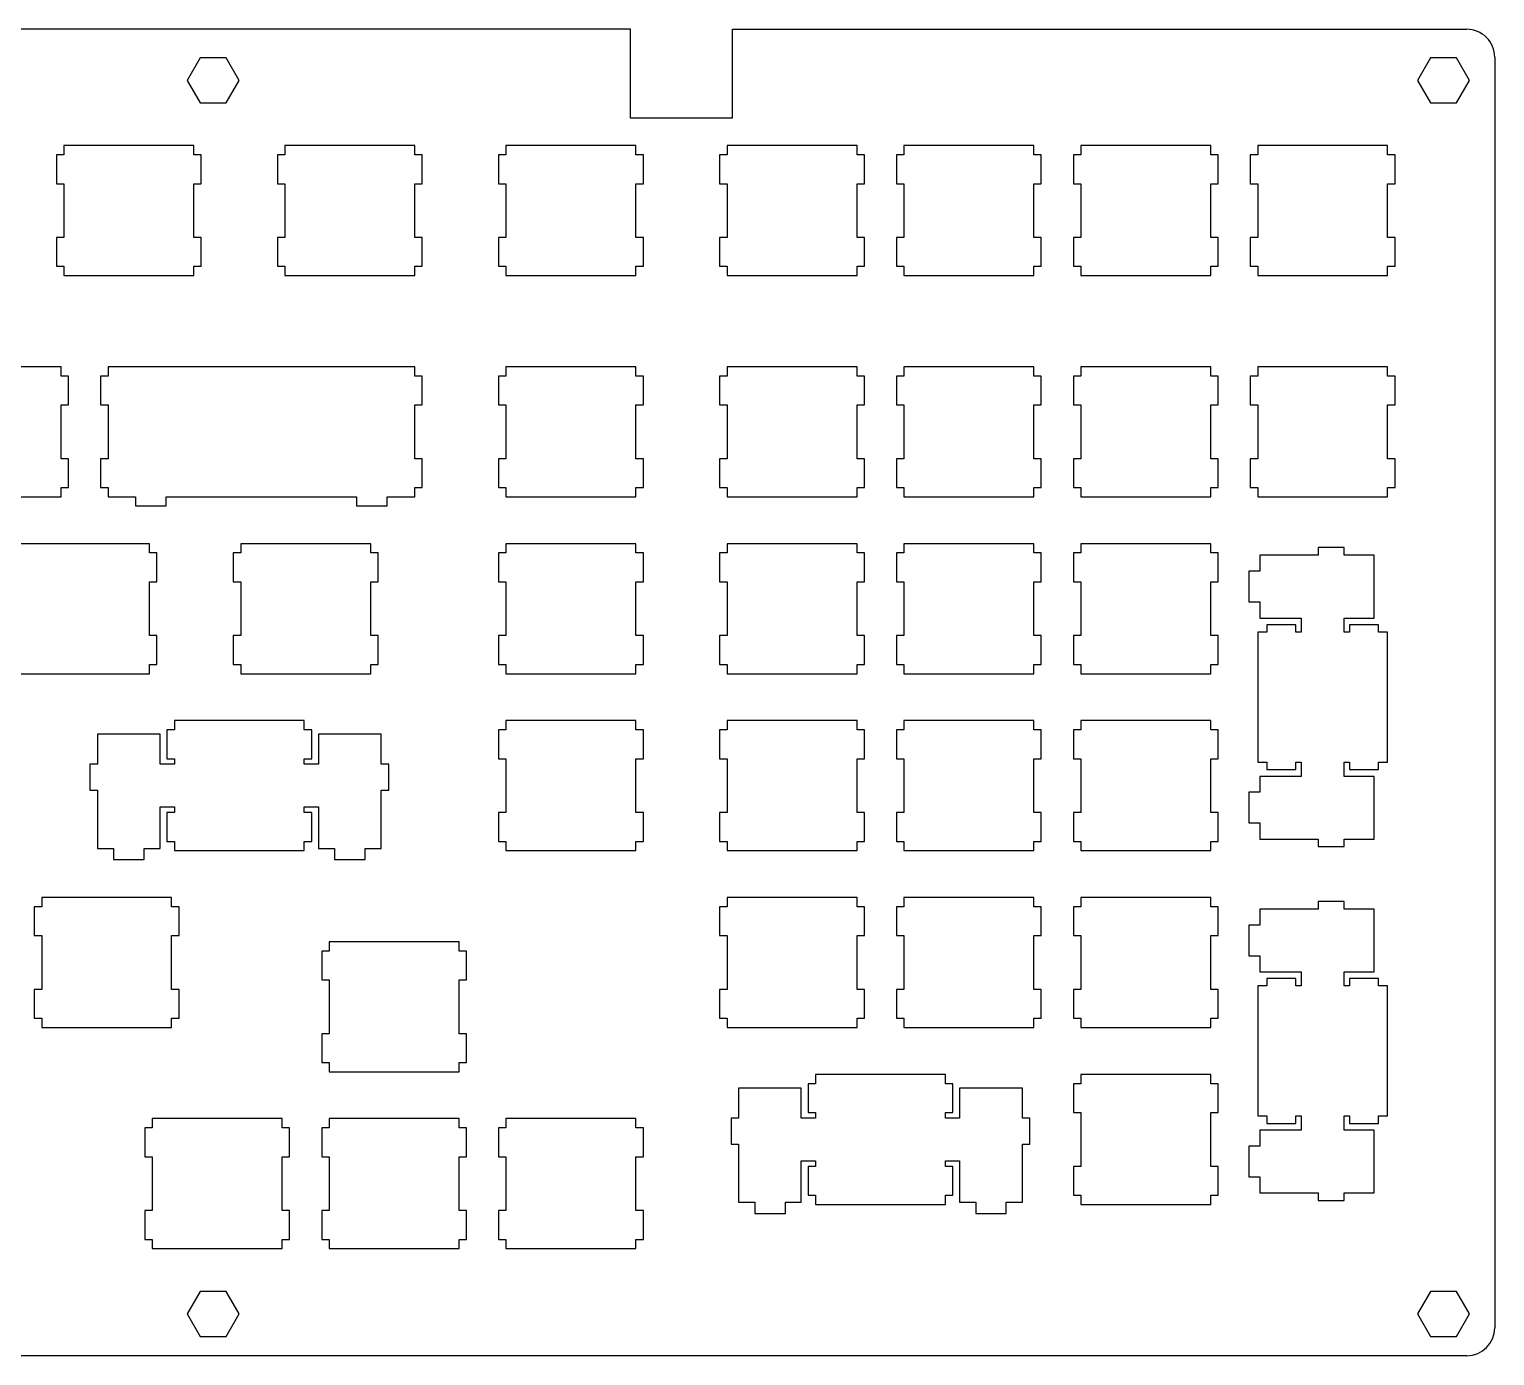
# Model space of a CAD drawing. Extents: x -73 to 335, y -42 to 100.
# Drawn here: x 177.2 to 335, y -42.4 to 100.5 of the extents above; entities that cross this region are included whole.
import ezdxf

# ---------------------------------------------------------------- set-up
doc = ezdxf.new("R2010")
doc.units = 0
doc.header["$MEASUREMENT"] = 0

msp = doc.modelspace()

# ---------------------------------------------------------------- linework, layer by layer
at = {"linetype": 'Continuous'}
for p, q in [((241.95, 100.45), (-70.5, 100.45)), ((241.95, 90.88), (241.95, 100.45)), ((252.95, 90.88), (252.95, 100.45)), ((252.95, 100.45), (332.03, 100.45)), ((252.95, 90.88), (241.95, 90.88))]:
    msp.add_line(p, q, dxfattribs=at)
at = {"color": 0}
for p, q in [((335.03, 97.45), (335.03, -39.38)), ((180.92, 86.93), (180.12, 86.93)), ((180.12, 86.93), (180.12, 83.83)), ((180.92, 87.93), (180.92, 86.93)), ((194.92, 87.93), (180.92, 87.93)), ((194.92, 86.93), (194.92, 87.93)), ((195.72, 86.93), (194.92, 86.93)), ((195.72, 83.83), (195.72, 86.93)), ((204.73, 86.93), (203.93, 86.93)), ((203.93, 86.93), (203.93, 83.83)), ((204.73, 87.93), (204.73, 86.93)), ((218.73, 87.93), (204.73, 87.93)), ((218.73, 86.93), (218.73, 87.93)), ((219.53, 86.93), (218.73, 86.93)), ((219.53, 83.83), (219.53, 86.93)), ((228.54, 86.93), (227.74, 86.93)), ((227.74, 86.93), (227.74, 83.83)), ((228.54, 87.93), (228.54, 86.93)), ((242.54, 87.93), (228.54, 87.93)), ((242.54, 86.93), (242.54, 87.93)), ((243.34, 86.93), (242.54, 86.93)), ((243.34, 83.83), (243.34, 86.93)), ((252.35, 86.93), (251.55, 86.93)), ((251.55, 86.93), (251.55, 83.83)), ((252.35, 87.93), (252.35, 86.93)), ((266.35, 87.93), (252.35, 87.93)), ((266.35, 86.93), (266.35, 87.93)), ((267.15, 86.93), (266.35, 86.93)), ((267.15, 83.83), (267.15, 86.93)), ((271.4, 86.93), (270.6, 86.93)), ((270.6, 86.93), (270.6, 83.83)), ((271.4, 87.93), (271.4, 86.93)), ((285.4, 87.93), (271.4, 87.93)), ((285.4, 86.93), (285.4, 87.93)), ((286.2, 86.93), (285.4, 86.93)), ((286.2, 83.83), (286.2, 86.93)), ((290.46, 86.93), (289.65, 86.93)), ((289.65, 86.93), (289.65, 83.83)), ((290.46, 87.93), (290.46, 86.93)), ((304.45, 87.93), (290.46, 87.93)), ((304.45, 86.93), (304.45, 87.93)), ((305.25, 86.93), (304.45, 86.93)), ((305.25, 83.83), (305.25, 86.93)), ((309.51, 86.93), (308.7, 86.93)), ((308.7, 86.93), (308.7, 83.83)), ((309.51, 87.93), (309.51, 86.93)), ((323.5, 87.93), (309.51, 87.93)), ((323.5, 86.93), (323.5, 87.93)), ((324.3, 86.93), (323.5, 86.93)), ((324.3, 83.83), (324.3, 86.93)), ((180.12, 83.83), (180.92, 83.83)), ((180.92, 83.83), (180.92, 78.03)), ((194.92, 78.03), (194.92, 83.83)), ((194.92, 83.83), (195.72, 83.83)), ((203.93, 83.83), (204.73, 83.83)), ((204.73, 83.83), (204.73, 78.03)), ((218.73, 78.03), (218.73, 83.83)), ((218.73, 83.83), (219.53, 83.83)), ((227.74, 83.83), (228.54, 83.83)), ((228.54, 83.83), (228.54, 78.03)), ((242.54, 78.03), (242.54, 83.83)), ((242.54, 83.83), (243.34, 83.83)), ((251.55, 83.83), (252.35, 83.83)), ((252.35, 83.83), (252.35, 78.03)), ((266.35, 78.03), (266.35, 83.83)), ((266.35, 83.83), (267.15, 83.83)), ((270.6, 83.83), (271.4, 83.83)), ((271.4, 83.83), (271.4, 78.03)), ((285.4, 78.03), (285.4, 83.83)), ((285.4, 83.83), (286.2, 83.83)), ((289.65, 83.83), (290.46, 83.83)), ((290.46, 83.83), (290.46, 78.03)), ((304.45, 78.03), (304.45, 83.83)), ((304.45, 83.83), (305.25, 83.83)), ((308.7, 83.83), (309.51, 83.83)), ((309.51, 83.83), (309.51, 78.03)), ((323.5, 78.03), (323.5, 83.83)), ((323.5, 83.83), (324.3, 83.83)), ((180.92, 78.03), (180.12, 78.03)), ((180.12, 78.03), (180.12, 74.93)), ((195.72, 78.03), (194.92, 78.03)), ((195.72, 74.93), (195.72, 78.03)), ((204.73, 78.03), (203.93, 78.03)), ((203.93, 78.03), (203.93, 74.93)), ((219.53, 78.03), (218.73, 78.03)), ((219.53, 74.93), (219.53, 78.03)), ((228.54, 78.03), (227.74, 78.03)), ((227.74, 78.03), (227.74, 74.93)), ((243.34, 78.03), (242.54, 78.03)), ((243.34, 74.93), (243.34, 78.03)), ((252.35, 78.03), (251.55, 78.03)), ((251.55, 78.03), (251.55, 74.93)), ((267.15, 78.03), (266.35, 78.03)), ((267.15, 74.93), (267.15, 78.03)), ((271.4, 78.03), (270.6, 78.03)), ((270.6, 78.03), (270.6, 74.93)), ((286.2, 78.03), (285.4, 78.03)), ((286.2, 74.93), (286.2, 78.03)), ((290.46, 78.03), (289.65, 78.03)), ((289.65, 78.03), (289.65, 74.93)), ((305.25, 78.03), (304.45, 78.03)), ((305.25, 74.93), (305.25, 78.03)), ((309.51, 78.03), (308.7, 78.03)), ((308.7, 78.03), (308.7, 74.93)), ((324.3, 78.03), (323.5, 78.03)), ((324.3, 74.93), (324.3, 78.03)), ((180.12, 74.93), (180.92, 74.93)), ((180.92, 74.93), (180.92, 73.93)), ((194.92, 73.93), (194.92, 74.93)), ((194.92, 74.93), (195.72, 74.93)), ((203.93, 74.93), (204.73, 74.93)), ((204.73, 74.93), (204.73, 73.93)), ((218.73, 73.93), (218.73, 74.93)), ((218.73, 74.93), (219.53, 74.93)), ((227.74, 74.93), (228.54, 74.93)), ((228.54, 74.93), (228.54, 73.93)), ((242.54, 73.93), (242.54, 74.93)), ((242.54, 74.93), (243.34, 74.93)), ((251.55, 74.93), (252.35, 74.93)), ((252.35, 74.93), (252.35, 73.93)), ((266.35, 73.93), (266.35, 74.93)), ((266.35, 74.93), (267.15, 74.93)), ((270.6, 74.93), (271.4, 74.93)), ((271.4, 74.93), (271.4, 73.93)), ((285.4, 73.93), (285.4, 74.93)), ((285.4, 74.93), (286.2, 74.93)), ((289.65, 74.93), (290.46, 74.93)), ((290.46, 74.93), (290.46, 73.93)), ((304.45, 73.93), (304.45, 74.93)), ((304.45, 74.93), (305.25, 74.93)), ((308.7, 74.93), (309.51, 74.93)), ((309.51, 74.93), (309.51, 73.93)), ((323.5, 73.93), (323.5, 74.93)), ((323.5, 74.93), (324.3, 74.93)), ((180.92, 73.93), (194.92, 73.93)), ((204.73, 73.93), (218.73, 73.93)), ((228.54, 73.93), (242.54, 73.93)), ((252.35, 73.93), (266.35, 73.93)), ((271.4, 73.93), (285.4, 73.93)), ((290.46, 73.93), (304.45, 73.93)), ((309.51, 73.93), (323.5, 73.93)), ((180.63, 64.11), (166.63, 64.11)), ((180.63, 63.11), (180.63, 64.11)), ((185.68, 64.11), (185.68, 63.11)), ((218.73, 64.11), (185.68, 64.11)), ((218.73, 63.11), (218.73, 64.11)), ((228.54, 64.11), (228.54, 63.11)), ((242.54, 64.11), (228.54, 64.11)), ((242.54, 63.11), (242.54, 64.11)), ((252.35, 64.11), (252.35, 63.11)), ((266.35, 64.11), (252.35, 64.11)), ((266.35, 63.11), (266.35, 64.11)), ((271.4, 64.11), (271.4, 63.11)), ((285.4, 64.11), (271.4, 64.11)), ((285.4, 63.11), (285.4, 64.11)), ((290.46, 64.11), (290.46, 63.11)), ((304.45, 64.11), (290.46, 64.11)), ((304.45, 63.11), (304.45, 64.11)), ((309.51, 64.11), (309.51, 63.11)), ((323.5, 64.11), (309.51, 64.11)), ((323.5, 63.11), (323.5, 64.11)), ((181.43, 63.11), (180.63, 63.11)), ((181.43, 60.01), (181.43, 63.11)), ((185.68, 63.11), (184.88, 63.11)), ((184.88, 63.11), (184.88, 60.01)), ((219.53, 63.11), (218.73, 63.11)), ((219.53, 60.01), (219.53, 63.11)), ((228.54, 63.11), (227.74, 63.11)), ((227.74, 63.11), (227.74, 60.01)), ((243.34, 63.11), (242.54, 63.11)), ((243.34, 60.01), (243.34, 63.11)), ((252.35, 63.11), (251.55, 63.11)), ((251.55, 63.11), (251.55, 60.01)), ((267.15, 63.11), (266.35, 63.11)), ((267.15, 60.01), (267.15, 63.11)), ((271.4, 63.11), (270.6, 63.11)), ((270.6, 63.11), (270.6, 60.01)), ((286.2, 63.11), (285.4, 63.11)), ((286.2, 60.01), (286.2, 63.11)), ((290.46, 63.11), (289.65, 63.11)), ((289.65, 63.11), (289.65, 60.01)), ((305.25, 63.11), (304.45, 63.11)), ((305.25, 60.01), (305.25, 63.11)), ((309.51, 63.11), (308.7, 63.11)), ((308.7, 63.11), (308.7, 60.01)), ((324.3, 63.11), (323.5, 63.11)), ((324.3, 60.01), (324.3, 63.11)), ((180.63, 54.21), (180.63, 60.01)), ((180.63, 60.01), (181.43, 60.01)), ((184.88, 60.01), (185.68, 60.01)), ((185.68, 60.01), (185.68, 54.21)), ((218.73, 54.21), (218.73, 60.01)), ((218.73, 60.01), (219.53, 60.01)), ((227.74, 60.01), (228.54, 60.01)), ((228.54, 60.01), (228.54, 54.21)), ((242.54, 54.21), (242.54, 60.01)), ((242.54, 60.01), (243.34, 60.01)), ((251.55, 60.01), (252.35, 60.01)), ((252.35, 60.01), (252.35, 54.21)), ((266.35, 54.21), (266.35, 60.01)), ((266.35, 60.01), (267.15, 60.01)), ((270.6, 60.01), (271.4, 60.01)), ((271.4, 60.01), (271.4, 54.21)), ((285.4, 54.21), (285.4, 60.01)), ((285.4, 60.01), (286.2, 60.01)), ((289.65, 60.01), (290.46, 60.01)), ((290.46, 60.01), (290.46, 54.21)), ((304.45, 54.21), (304.45, 60.01)), ((304.45, 60.01), (305.25, 60.01)), ((308.7, 60.01), (309.51, 60.01)), ((309.51, 60.01), (309.51, 54.21)), ((323.5, 54.21), (323.5, 60.01)), ((323.5, 60.01), (324.3, 60.01)), ((181.43, 54.21), (180.63, 54.21)), ((181.43, 51.11), (181.43, 54.21)), ((185.68, 54.21), (184.88, 54.21)), ((184.88, 54.21), (184.88, 51.11)), ((219.53, 54.21), (218.73, 54.21)), ((219.53, 51.11), (219.53, 54.21)), ((228.54, 54.21), (227.74, 54.21)), ((227.74, 54.21), (227.74, 51.11)), ((243.34, 54.21), (242.54, 54.21)), ((243.34, 51.11), (243.34, 54.21)), ((252.35, 54.21), (251.55, 54.21)), ((251.55, 54.21), (251.55, 51.11)), ((267.15, 54.21), (266.35, 54.21)), ((267.15, 51.11), (267.15, 54.21)), ((271.4, 54.21), (270.6, 54.21)), ((270.6, 54.21), (270.6, 51.11)), ((286.2, 54.21), (285.4, 54.21)), ((286.2, 51.11), (286.2, 54.21)), ((290.46, 54.21), (289.65, 54.21)), ((289.65, 54.21), (289.65, 51.11)), ((305.25, 54.21), (304.45, 54.21)), ((305.25, 51.11), (305.25, 54.21)), ((309.51, 54.21), (308.7, 54.21)), ((308.7, 54.21), (308.7, 51.11)), ((324.3, 54.21), (323.5, 54.21)), ((324.3, 51.11), (324.3, 54.21)), ((180.63, 50.11), (180.63, 51.11)), ((180.63, 51.11), (181.43, 51.11)), ((184.88, 51.11), (185.68, 51.11)), ((185.68, 51.11), (185.68, 50.11)), ((218.73, 50.11), (218.73, 51.11)), ((218.73, 51.11), (219.53, 51.11)), ((227.74, 51.11), (228.54, 51.11)), ((228.54, 51.11), (228.54, 50.11)), ((242.54, 50.11), (242.54, 51.11)), ((242.54, 51.11), (243.34, 51.11)), ((251.55, 51.11), (252.35, 51.11)), ((252.35, 51.11), (252.35, 50.11)), ((266.35, 50.11), (266.35, 51.11)), ((266.35, 51.11), (267.15, 51.11)), ((270.6, 51.11), (271.4, 51.11)), ((271.4, 51.11), (271.4, 50.11)), ((285.4, 50.11), (285.4, 51.11)), ((285.4, 51.11), (286.2, 51.11)), ((289.65, 51.11), (290.46, 51.11)), ((290.46, 51.11), (290.46, 50.11)), ((304.45, 50.11), (304.45, 51.11)), ((304.45, 51.11), (305.25, 51.11)), ((308.7, 51.11), (309.51, 51.11)), ((309.51, 51.11), (309.51, 50.11)), ((323.5, 50.11), (323.5, 51.11)), ((323.5, 51.11), (324.3, 51.11)), ((166.63, 50.11), (180.63, 50.11)), ((185.68, 50.11), (188.65, 50.11)), ((188.65, 50.11), (188.65, 49.14)), ((188.65, 49.14), (191.95, 49.14)), ((191.95, 49.14), (191.95, 50.11)), ((191.95, 50.11), (212.45, 50.11)), ((212.45, 50.11), (212.45, 49.14)), ((212.45, 49.14), (215.75, 49.14)), ((215.75, 49.14), (215.75, 50.11)), ((215.75, 50.11), (218.73, 50.11)), ((228.54, 50.11), (242.54, 50.11)), ((252.35, 50.11), (266.35, 50.11)), ((271.4, 50.11), (285.4, 50.11)), ((290.46, 50.11), (304.45, 50.11)), ((309.51, 50.11), (323.5, 50.11)), ((190.15, 45.06), (176.15, 45.06)), ((190.15, 44.06), (190.15, 45.06)), ((199.97, 45.06), (199.97, 44.06)), ((213.97, 45.06), (199.97, 45.06)), ((213.97, 44.06), (213.97, 45.06)), ((228.54, 45.06), (228.54, 44.06)), ((242.54, 45.06), (228.54, 45.06)), ((242.54, 44.06), (242.54, 45.06)), ((252.35, 45.06), (252.35, 44.06)), ((266.35, 45.06), (252.35, 45.06)), ((266.35, 44.06), (266.35, 45.06)), ((271.4, 45.06), (271.4, 44.06)), ((285.4, 45.06), (271.4, 45.06)), ((285.4, 44.06), (285.4, 45.06)), ((290.46, 45.06), (290.46, 44.06)), ((304.45, 45.06), (290.46, 45.06)), ((304.45, 44.06), (304.45, 45.06)), ((316, 44.64), (316, 43.81)), ((318.8, 44.64), (316, 44.64)), ((318.8, 43.81), (318.8, 44.64)), ((190.95, 44.06), (190.15, 44.06)), ((190.95, 40.96), (190.95, 44.06)), ((199.97, 44.06), (199.17, 44.06)), ((199.17, 44.06), (199.17, 40.96)), ((214.77, 44.06), (213.97, 44.06)), ((214.77, 40.96), (214.77, 44.06)), ((228.54, 44.06), (227.74, 44.06)), ((227.74, 44.06), (227.74, 40.96)), ((243.34, 44.06), (242.54, 44.06)), ((243.34, 40.96), (243.34, 44.06)), ((252.35, 44.06), (251.55, 44.06)), ((251.55, 44.06), (251.55, 40.96)), ((267.15, 44.06), (266.35, 44.06)), ((267.15, 40.96), (267.15, 44.06)), ((271.4, 44.06), (270.6, 44.06)), ((270.6, 44.06), (270.6, 40.96)), ((286.2, 44.06), (285.4, 44.06)), ((286.2, 40.96), (286.2, 44.06)), ((290.46, 44.06), (289.65, 44.06)), ((289.65, 44.06), (289.65, 40.96)), ((305.25, 44.06), (304.45, 44.06)), ((305.25, 40.96), (305.25, 44.06)), ((316, 43.81), (309.73, 43.81)), ((309.73, 43.81), (309.73, 42.09)), ((322.04, 43.81), (318.8, 43.81)), ((322.04, 37.06), (322.04, 43.81)), ((309.73, 42.09), (308.54, 42.09)), ((308.54, 42.09), (308.54, 38.79)), ((190.15, 35.16), (190.15, 40.96)), ((190.15, 40.96), (190.95, 40.96)), ((199.17, 40.96), (199.97, 40.96)), ((199.97, 40.96), (199.97, 35.16)), ((213.97, 35.16), (213.97, 40.96)), ((213.97, 40.96), (214.77, 40.96)), ((227.74, 40.96), (228.54, 40.96)), ((228.54, 40.96), (228.54, 35.16)), ((242.54, 35.16), (242.54, 40.96)), ((242.54, 40.96), (243.34, 40.96)), ((251.55, 40.96), (252.35, 40.96)), ((252.35, 40.96), (252.35, 35.16)), ((266.35, 35.16), (266.35, 40.96)), ((266.35, 40.96), (267.15, 40.96)), ((270.6, 40.96), (271.4, 40.96)), ((271.4, 40.96), (271.4, 35.16)), ((285.4, 35.16), (285.4, 40.96)), ((285.4, 40.96), (286.2, 40.96)), ((289.65, 40.96), (290.46, 40.96)), ((290.46, 40.96), (290.46, 35.16)), ((304.45, 35.16), (304.45, 40.96)), ((304.45, 40.96), (305.25, 40.96)), ((308.54, 38.79), (309.73, 38.79)), ((309.73, 38.79), (309.73, 37.06)), ((309.73, 37.06), (314.2, 37.06)), ((313.6, 36.34), (310.5, 36.34)), ((310.5, 36.34), (310.5, 35.54)), ((313.6, 35.54), (313.6, 36.34)), ((314.2, 37.06), (314.2, 35.54)), ((318.8, 35.54), (318.8, 37.06)), ((318.8, 37.06), (322.04, 37.06)), ((322.51, 36.34), (319.4, 36.34)), ((319.4, 36.34), (319.4, 35.54)), ((322.51, 35.54), (322.51, 36.34)), ((190.95, 35.16), (190.15, 35.16)), ((190.95, 32.06), (190.95, 35.16)), ((199.97, 35.16), (199.17, 35.16)), ((199.17, 35.16), (199.17, 32.06)), ((214.77, 35.16), (213.97, 35.16)), ((214.77, 32.06), (214.77, 35.16)), ((228.54, 35.16), (227.74, 35.16)), ((227.74, 35.16), (227.74, 32.06)), ((243.34, 35.16), (242.54, 35.16)), ((243.34, 32.06), (243.34, 35.16)), ((252.35, 35.16), (251.55, 35.16)), ((251.55, 35.16), (251.55, 32.06)), ((267.15, 35.16), (266.35, 35.16)), ((267.15, 32.06), (267.15, 35.16)), ((271.4, 35.16), (270.6, 35.16)), ((270.6, 35.16), (270.6, 32.06)), ((286.2, 35.16), (285.4, 35.16)), ((286.2, 32.06), (286.2, 35.16)), ((290.46, 35.16), (289.65, 35.16)), ((289.65, 35.16), (289.65, 32.06)), ((305.25, 35.16), (304.45, 35.16)), ((305.25, 32.06), (305.25, 35.16)), ((310.5, 35.54), (309.51, 35.54)), ((309.51, 35.54), (309.51, 21.54)), ((314.2, 35.54), (313.6, 35.54)), ((319.4, 35.54), (318.8, 35.54)), ((323.5, 35.54), (322.51, 35.54)), ((323.5, 21.54), (323.5, 35.54)), ((190.15, 31.06), (190.15, 32.06)), ((190.15, 32.06), (190.95, 32.06)), ((199.17, 32.06), (199.97, 32.06)), ((199.97, 32.06), (199.97, 31.06)), ((213.97, 31.06), (213.97, 32.06)), ((213.97, 32.06), (214.77, 32.06)), ((227.74, 32.06), (228.54, 32.06)), ((228.54, 32.06), (228.54, 31.06)), ((242.54, 31.06), (242.54, 32.06)), ((242.54, 32.06), (243.34, 32.06)), ((251.55, 32.06), (252.35, 32.06)), ((252.35, 32.06), (252.35, 31.06)), ((266.35, 31.06), (266.35, 32.06)), ((266.35, 32.06), (267.15, 32.06)), ((270.6, 32.06), (271.4, 32.06)), ((271.4, 32.06), (271.4, 31.06)), ((285.4, 31.06), (285.4, 32.06)), ((285.4, 32.06), (286.2, 32.06)), ((289.65, 32.06), (290.46, 32.06)), ((290.46, 32.06), (290.46, 31.06)), ((304.45, 31.06), (304.45, 32.06)), ((304.45, 32.06), (305.25, 32.06)), ((176.15, 31.06), (190.15, 31.06)), ((199.97, 31.06), (213.97, 31.06)), ((228.54, 31.06), (242.54, 31.06)), ((252.35, 31.06), (266.35, 31.06)), ((271.4, 31.06), (285.4, 31.06)), ((290.46, 31.06), (304.45, 31.06)), ((192.82, 26.01), (192.82, 25.01)), ((206.82, 26.01), (192.82, 26.01)), ((206.82, 25.01), (206.82, 26.01)), ((228.54, 26.01), (228.54, 25.01)), ((242.54, 26.01), (228.54, 26.01)), ((242.54, 25.01), (242.54, 26.01)), ((252.35, 26.01), (252.35, 25.01)), ((266.35, 26.01), (252.35, 26.01)), ((266.35, 25.01), (266.35, 26.01)), ((271.4, 26.01), (271.4, 25.01)), ((285.4, 26.01), (271.4, 26.01)), ((285.4, 25.01), (285.4, 26.01)), ((290.46, 26.01), (290.46, 25.01)), ((304.45, 26.01), (290.46, 26.01)), ((304.45, 25.01), (304.45, 26.01)), ((191.3, 24.54), (184.55, 24.54)), ((184.55, 24.54), (184.55, 21.31)), ((191.3, 21.31), (191.3, 24.54)), ((192.82, 25.01), (192.02, 25.01)), ((192.02, 25.01), (192.02, 21.91)), ((207.62, 25.01), (206.82, 25.01)), ((207.62, 21.91), (207.62, 25.01)), ((215.1, 24.54), (208.35, 24.54)), ((208.35, 24.54), (208.35, 21.31)), ((215.1, 21.31), (215.1, 24.54)), ((228.54, 25.01), (227.74, 25.01)), ((227.74, 25.01), (227.74, 21.91)), ((243.34, 25.01), (242.54, 25.01)), ((243.34, 21.91), (243.34, 25.01)), ((252.35, 25.01), (251.55, 25.01)), ((251.55, 25.01), (251.55, 21.91)), ((267.15, 25.01), (266.35, 25.01)), ((267.15, 21.91), (267.15, 25.01)), ((271.4, 25.01), (270.6, 25.01)), ((270.6, 25.01), (270.6, 21.91)), ((286.2, 25.01), (285.4, 25.01)), ((286.2, 21.91), (286.2, 25.01)), ((290.46, 25.01), (289.65, 25.01)), ((289.65, 25.01), (289.65, 21.91)), ((305.25, 25.01), (304.45, 25.01)), ((305.25, 21.91), (305.25, 25.01)), ((184.55, 21.31), (183.72, 21.31)), ((183.72, 21.31), (183.72, 18.51)), ((192.82, 21.31), (191.3, 21.31)), ((192.02, 21.91), (192.82, 21.91)), ((192.82, 21.91), (192.82, 21.31)), ((206.82, 21.31), (206.82, 21.91)), ((206.82, 21.91), (207.62, 21.91)), ((208.35, 21.31), (206.82, 21.31)), ((215.92, 21.31), (215.1, 21.31)), ((215.92, 18.51), (215.92, 21.31)), ((227.74, 21.91), (228.54, 21.91)), ((228.54, 21.91), (228.54, 16.11)), ((242.54, 16.11), (242.54, 21.91)), ((242.54, 21.91), (243.34, 21.91)), ((251.55, 21.91), (252.35, 21.91)), ((252.35, 21.91), (252.35, 16.11)), ((266.35, 16.11), (266.35, 21.91)), ((266.35, 21.91), (267.15, 21.91)), ((270.6, 21.91), (271.4, 21.91)), ((271.4, 21.91), (271.4, 16.11)), ((285.4, 16.11), (285.4, 21.91)), ((285.4, 21.91), (286.2, 21.91)), ((289.65, 21.91), (290.46, 21.91)), ((290.46, 21.91), (290.46, 16.11)), ((304.45, 16.11), (304.45, 21.91)), ((304.45, 21.91), (305.25, 21.91)), ((309.51, 21.54), (310.5, 21.54)), ((310.5, 21.54), (310.5, 20.74)), ((310.5, 20.74), (313.6, 20.74)), ((313.6, 20.74), (313.6, 21.54)), ((313.6, 21.54), (314.2, 21.54)), ((314.2, 21.54), (314.2, 20.01)), ((318.8, 20.01), (318.8, 21.54)), ((318.8, 21.54), (319.4, 21.54)), ((319.4, 21.54), (319.4, 20.74)), ((319.4, 20.74), (322.51, 20.74)), ((322.51, 20.74), (322.51, 21.54)), ((322.51, 21.54), (323.5, 21.54)), ((314.2, 20.01), (309.73, 20.01)), ((309.73, 20.01), (309.73, 18.29)), ((322.04, 20.01), (318.8, 20.01)), ((322.04, 13.26), (322.04, 20.01)), ((183.72, 18.51), (184.55, 18.51)), ((184.55, 18.51), (184.55, 12.24)), ((215.1, 12.24), (215.1, 18.51)), ((215.1, 18.51), (215.92, 18.51)), ((309.73, 18.29), (308.54, 18.29)), ((308.54, 18.29), (308.54, 14.99)), ((191.3, 12.24), (191.3, 16.71)), ((191.3, 16.71), (192.82, 16.71)), ((192.82, 16.11), (192.02, 16.11)), ((192.02, 16.11), (192.02, 13.01)), ((192.82, 16.71), (192.82, 16.11)), ((206.82, 16.11), (206.82, 16.71)), ((206.82, 16.71), (208.35, 16.71)), ((207.62, 16.11), (206.82, 16.11)), ((207.62, 13.01), (207.62, 16.11)), ((208.35, 16.71), (208.35, 12.24)), ((228.54, 16.11), (227.74, 16.11)), ((227.74, 16.11), (227.74, 13.01)), ((243.34, 16.11), (242.54, 16.11)), ((243.34, 13.01), (243.34, 16.11)), ((252.35, 16.11), (251.55, 16.11)), ((251.55, 16.11), (251.55, 13.01)), ((267.15, 16.11), (266.35, 16.11)), ((267.15, 13.01), (267.15, 16.11)), ((271.4, 16.11), (270.6, 16.11)), ((270.6, 16.11), (270.6, 13.01)), ((286.2, 16.11), (285.4, 16.11)), ((286.2, 13.01), (286.2, 16.11)), ((290.46, 16.11), (289.65, 16.11)), ((289.65, 16.11), (289.65, 13.01)), ((305.25, 16.11), (304.45, 16.11)), ((305.25, 13.01), (305.25, 16.11)), ((308.54, 14.99), (309.73, 14.99)), ((309.73, 14.99), (309.73, 13.26)), ((192.02, 13.01), (192.82, 13.01)), ((192.82, 13.01), (192.82, 12.01)), ((206.82, 12.01), (206.82, 13.01)), ((206.82, 13.01), (207.62, 13.01)), ((227.74, 13.01), (228.54, 13.01)), ((228.54, 13.01), (228.54, 12.01)), ((242.54, 12.01), (242.54, 13.01)), ((242.54, 13.01), (243.34, 13.01)), ((251.55, 13.01), (252.35, 13.01)), ((252.35, 13.01), (252.35, 12.01)), ((266.35, 12.01), (266.35, 13.01)), ((266.35, 13.01), (267.15, 13.01)), ((270.6, 13.01), (271.4, 13.01)), ((271.4, 13.01), (271.4, 12.01)), ((285.4, 12.01), (285.4, 13.01)), ((285.4, 13.01), (286.2, 13.01)), ((289.65, 13.01), (290.46, 13.01)), ((290.46, 13.01), (290.46, 12.01)), ((304.45, 12.01), (304.45, 13.01)), ((304.45, 13.01), (305.25, 13.01)), ((309.73, 13.26), (316, 13.26)), ((316, 13.26), (316, 12.44)), ((318.8, 12.44), (318.8, 13.26)), ((318.8, 13.26), (322.04, 13.26)), ((184.55, 12.24), (186.27, 12.24)), ((186.27, 12.24), (186.27, 11.04)), ((189.57, 11.04), (189.57, 12.24)), ((189.57, 12.24), (191.3, 12.24)), ((192.82, 12.01), (206.82, 12.01)), ((208.35, 12.24), (210.07, 12.24)), ((210.07, 12.24), (210.07, 11.04)), ((213.37, 11.04), (213.37, 12.24)), ((213.37, 12.24), (215.1, 12.24)), ((228.54, 12.01), (242.54, 12.01)), ((252.35, 12.01), (266.35, 12.01)), ((271.4, 12.01), (285.4, 12.01)), ((290.46, 12.01), (304.45, 12.01)), ((316, 12.44), (318.8, 12.44)), ((186.27, 11.04), (189.57, 11.04)), ((210.07, 11.04), (213.37, 11.04)), ((178.54, 6.96), (178.54, 5.96)), ((192.53, 6.96), (178.54, 6.96)), ((192.53, 5.96), (192.53, 6.96)), ((252.35, 6.96), (252.35, 5.96)), ((266.35, 6.96), (252.35, 6.96)), ((266.35, 5.96), (266.35, 6.96)), ((271.4, 6.96), (271.4, 5.96)), ((285.4, 6.96), (271.4, 6.96)), ((285.4, 5.96), (285.4, 6.96)), ((290.46, 6.96), (290.46, 5.96)), ((304.45, 6.96), (290.46, 6.96)), ((304.45, 5.96), (304.45, 6.96)), ((316, 6.54), (316, 5.71)), ((318.8, 6.54), (316, 6.54)), ((318.8, 5.71), (318.8, 6.54)), ((178.54, 5.96), (177.73, 5.96)), ((177.73, 5.96), (177.73, 2.86)), ((193.34, 5.96), (192.53, 5.96)), ((193.34, 2.86), (193.34, 5.96)), ((252.35, 5.96), (251.55, 5.96)), ((251.55, 5.96), (251.55, 2.86)), ((267.15, 5.96), (266.35, 5.96)), ((267.15, 2.86), (267.15, 5.96)), ((271.4, 5.96), (270.6, 5.96)), ((270.6, 5.96), (270.6, 2.86)), ((286.2, 5.96), (285.4, 5.96)), ((286.2, 2.86), (286.2, 5.96)), ((290.46, 5.96), (289.65, 5.96)), ((289.65, 5.96), (289.65, 2.86)), ((305.25, 5.96), (304.45, 5.96)), ((305.25, 2.86), (305.25, 5.96)), ((316, 5.71), (309.73, 5.71)), ((309.73, 5.71), (309.73, 3.99)), ((322.04, 5.71), (318.8, 5.71)), ((322.04, -1.04), (322.04, 5.71)), ((309.73, 3.99), (308.54, 3.99)), ((308.54, 3.99), (308.54, 0.69)), ((177.73, 2.86), (178.54, 2.86)), ((178.54, 2.86), (178.54, -2.94)), ((192.53, -2.94), (192.53, 2.86)), ((192.53, 2.86), (193.34, 2.86)), ((209.49, 2.2), (209.49, 1.2)), ((223.49, 2.2), (209.49, 2.2)), ((223.49, 1.2), (223.49, 2.2)), ((251.55, 2.86), (252.35, 2.86)), ((252.35, 2.86), (252.35, -2.94)), ((266.35, -2.94), (266.35, 2.86)), ((266.35, 2.86), (267.15, 2.86)), ((270.6, 2.86), (271.4, 2.86)), ((271.4, 2.86), (271.4, -2.94)), ((285.4, -2.94), (285.4, 2.86)), ((285.4, 2.86), (286.2, 2.86)), ((289.65, 2.86), (290.46, 2.86)), ((290.46, 2.86), (290.46, -2.94)), ((304.45, -2.94), (304.45, 2.86)), ((304.45, 2.86), (305.25, 2.86)), ((209.49, 1.2), (208.69, 1.2)), ((208.69, 1.2), (208.69, -1.9)), ((224.29, 1.2), (223.49, 1.2)), ((224.29, -1.9), (224.29, 1.2)), ((308.54, 0.69), (309.73, 0.69)), ((309.73, 0.69), (309.73, -1.04)), ((309.73, -1.04), (314.2, -1.04)), ((314.2, -1.04), (314.2, -2.56)), ((318.8, -2.56), (318.8, -1.04)), ((318.8, -1.04), (322.04, -1.04)), ((178.54, -2.94), (177.73, -2.94)), ((177.73, -2.94), (177.73, -6.04)), ((193.34, -2.94), (192.53, -2.94)), ((193.34, -6.04), (193.34, -2.94)), ((208.69, -1.9), (209.49, -1.9)), ((209.49, -1.9), (209.49, -7.7)), ((223.49, -7.7), (223.49, -1.9)), ((223.49, -1.9), (224.29, -1.9)), ((252.35, -2.94), (251.55, -2.94)), ((251.55, -2.94), (251.55, -6.04)), ((267.15, -2.94), (266.35, -2.94)), ((267.15, -6.04), (267.15, -2.94)), ((271.4, -2.94), (270.6, -2.94)), ((270.6, -2.94), (270.6, -6.04)), ((286.2, -2.94), (285.4, -2.94)), ((286.2, -6.04), (286.2, -2.94)), ((290.46, -2.94), (289.65, -2.94)), ((289.65, -2.94), (289.65, -6.04)), ((305.25, -2.94), (304.45, -2.94)), ((305.25, -6.04), (305.25, -2.94)), ((310.5, -2.56), (309.51, -2.56)), ((309.51, -2.56), (309.51, -16.56)), ((313.6, -1.76), (310.5, -1.76)), ((310.5, -1.76), (310.5, -2.56)), ((313.6, -2.56), (313.6, -1.76)), ((314.2, -2.56), (313.6, -2.56)), ((319.4, -2.56), (318.8, -2.56)), ((322.51, -1.76), (319.4, -1.76)), ((319.4, -1.76), (319.4, -2.56)), ((322.51, -2.56), (322.51, -1.76)), ((323.5, -2.56), (322.51, -2.56)), ((323.5, -16.56), (323.5, -2.56)), ((177.73, -6.04), (178.54, -6.04)), ((178.54, -6.04), (178.54, -7.04)), ((192.53, -7.04), (192.53, -6.04)), ((192.53, -6.04), (193.34, -6.04)), ((251.55, -6.04), (252.35, -6.04)), ((252.35, -6.04), (252.35, -7.04)), ((266.35, -7.04), (266.35, -6.04)), ((266.35, -6.04), (267.15, -6.04)), ((270.6, -6.04), (271.4, -6.04)), ((271.4, -6.04), (271.4, -7.04)), ((285.4, -7.04), (285.4, -6.04)), ((285.4, -6.04), (286.2, -6.04)), ((289.65, -6.04), (290.46, -6.04)), ((290.46, -6.04), (290.46, -7.04)), ((304.45, -7.04), (304.45, -6.04)), ((304.45, -6.04), (305.25, -6.04)), ((178.54, -7.04), (192.53, -7.04)), ((209.49, -7.7), (208.69, -7.7)), ((208.69, -7.7), (208.69, -10.8)), ((224.29, -7.7), (223.49, -7.7)), ((224.29, -10.8), (224.29, -7.7)), ((252.35, -7.04), (266.35, -7.04)), ((271.4, -7.04), (285.4, -7.04)), ((290.46, -7.04), (304.45, -7.04)), ((208.69, -10.8), (209.49, -10.8)), ((209.49, -10.8), (209.49, -11.8)), ((223.49, -11.8), (223.49, -10.8)), ((223.49, -10.8), (224.29, -10.8)), ((209.49, -11.8), (223.49, -11.8)), ((261.88, -12.09), (261.88, -13.09)), ((275.88, -12.09), (261.88, -12.09)), ((275.88, -13.09), (275.88, -12.09)), ((290.46, -12.09), (290.46, -13.09)), ((304.45, -12.09), (290.46, -12.09)), ((304.45, -13.09), (304.45, -12.09)), ((260.35, -13.56), (253.6, -13.56)), ((253.6, -13.56), (253.6, -16.79)), ((260.35, -16.79), (260.35, -13.56)), ((261.88, -13.09), (261.08, -13.09)), ((261.08, -13.09), (261.08, -16.19)), ((276.68, -13.09), (275.88, -13.09)), ((276.68, -16.19), (276.68, -13.09)), ((284.16, -13.56), (277.4, -13.56)), ((277.4, -13.56), (277.4, -16.79)), ((284.16, -16.79), (284.16, -13.56)), ((290.46, -13.09), (289.65, -13.09)), ((289.65, -13.09), (289.65, -16.19)), ((305.25, -13.09), (304.45, -13.09)), ((305.25, -16.19), (305.25, -13.09)), ((190.44, -16.85), (190.44, -17.85)), ((204.44, -16.85), (190.44, -16.85)), ((204.44, -17.85), (204.44, -16.85)), ((209.49, -16.85), (209.49, -17.85)), ((223.49, -16.85), (209.49, -16.85)), ((223.49, -17.85), (223.49, -16.85)), ((228.54, -16.85), (228.54, -17.85)), ((242.54, -16.85), (228.54, -16.85)), ((242.54, -17.85), (242.54, -16.85)), ((253.6, -16.79), (252.78, -16.79)), ((252.78, -16.79), (252.78, -19.59)), ((261.88, -16.79), (260.35, -16.79)), ((261.08, -16.19), (261.88, -16.19)), ((261.88, -16.19), (261.88, -16.79)), ((275.88, -16.79), (275.88, -16.19)), ((275.88, -16.19), (276.68, -16.19)), ((277.4, -16.79), (275.88, -16.79)), ((284.98, -16.79), (284.16, -16.79)), ((284.98, -19.59), (284.98, -16.79)), ((289.65, -16.19), (290.46, -16.19)), ((290.46, -16.19), (290.46, -21.99)), ((304.45, -21.99), (304.45, -16.19)), ((304.45, -16.19), (305.25, -16.19)), ((309.51, -16.56), (310.5, -16.56)), ((310.5, -16.56), (310.5, -17.36)), ((310.5, -17.36), (313.6, -17.36)), ((313.6, -17.36), (313.6, -16.56)), ((313.6, -16.56), (314.2, -16.56)), ((314.2, -16.56), (314.2, -18.09)), ((318.8, -18.09), (318.8, -16.56)), ((318.8, -16.56), (319.4, -16.56)), ((319.4, -16.56), (319.4, -17.36)), ((319.4, -17.36), (322.51, -17.36)), ((322.51, -17.36), (322.51, -16.56)), ((322.51, -16.56), (323.5, -16.56)), ((190.44, -17.85), (189.64, -17.85)), ((189.64, -17.85), (189.64, -20.95)), ((205.24, -17.85), (204.44, -17.85)), ((205.24, -20.95), (205.24, -17.85)), ((209.49, -17.85), (208.69, -17.85)), ((208.69, -17.85), (208.69, -20.95)), ((224.29, -17.85), (223.49, -17.85)), ((224.29, -20.95), (224.29, -17.85)), ((228.54, -17.85), (227.74, -17.85)), ((227.74, -17.85), (227.74, -20.95)), ((243.34, -17.85), (242.54, -17.85)), ((243.34, -20.95), (243.34, -17.85)), ((314.2, -18.09), (309.73, -18.09)), ((309.73, -18.09), (309.73, -19.81)), ((322.04, -18.09), (318.8, -18.09)), ((322.04, -24.84), (322.04, -18.09)), ((252.78, -19.59), (253.6, -19.59)), ((253.6, -19.59), (253.6, -25.86)), ((284.16, -25.86), (284.16, -19.59)), ((284.16, -19.59), (284.98, -19.59)), ((309.73, -19.81), (308.54, -19.81)), ((308.54, -19.81), (308.54, -23.11)), ((189.64, -20.95), (190.44, -20.95)), ((190.44, -20.95), (190.44, -26.75)), ((204.44, -26.75), (204.44, -20.95)), ((204.44, -20.95), (205.24, -20.95)), ((208.69, -20.95), (209.49, -20.95)), ((209.49, -20.95), (209.49, -26.75)), ((223.49, -26.75), (223.49, -20.95)), ((223.49, -20.95), (224.29, -20.95)), ((227.74, -20.95), (228.54, -20.95)), ((228.54, -20.95), (228.54, -26.75)), ((242.54, -26.75), (242.54, -20.95)), ((242.54, -20.95), (243.34, -20.95)), ((260.35, -25.86), (260.35, -21.39)), ((260.35, -21.39), (261.88, -21.39)), ((261.88, -21.99), (261.08, -21.99)), ((261.08, -21.99), (261.08, -25.09)), ((261.88, -21.39), (261.88, -21.99)), ((275.88, -21.99), (275.88, -21.39)), ((275.88, -21.39), (277.4, -21.39)), ((276.68, -21.99), (275.88, -21.99)), ((276.68, -25.09), (276.68, -21.99)), ((277.4, -21.39), (277.4, -25.86)), ((290.46, -21.99), (289.65, -21.99)), ((289.65, -21.99), (289.65, -25.09)), ((305.25, -21.99), (304.45, -21.99)), ((305.25, -25.09), (305.25, -21.99)), ((308.54, -23.11), (309.73, -23.11)), ((309.73, -23.11), (309.73, -24.84)), ((261.08, -25.09), (261.88, -25.09)), ((261.88, -25.09), (261.88, -26.09)), ((275.88, -26.09), (275.88, -25.09)), ((275.88, -25.09), (276.68, -25.09)), ((289.65, -25.09), (290.46, -25.09)), ((290.46, -25.09), (290.46, -26.09)), ((304.45, -26.09), (304.45, -25.09)), ((304.45, -25.09), (305.25, -25.09)), ((309.73, -24.84), (316, -24.84)), ((316, -24.84), (316, -25.66)), ((318.8, -25.66), (318.8, -24.84)), ((318.8, -24.84), (322.04, -24.84)), ((190.44, -26.75), (189.64, -26.75)), ((189.64, -26.75), (189.64, -29.85)), ((205.24, -26.75), (204.44, -26.75)), ((205.24, -29.85), (205.24, -26.75)), ((209.49, -26.75), (208.69, -26.75)), ((208.69, -26.75), (208.69, -29.85)), ((224.29, -26.75), (223.49, -26.75)), ((224.29, -29.85), (224.29, -26.75)), ((228.54, -26.75), (227.74, -26.75)), ((227.74, -26.75), (227.74, -29.85)), ((243.34, -26.75), (242.54, -26.75)), ((243.34, -29.85), (243.34, -26.75)), ((253.6, -25.86), (255.33, -25.86)), ((255.33, -25.86), (255.33, -27.06)), ((258.63, -27.06), (258.63, -25.86)), ((258.63, -25.86), (260.35, -25.86)), ((261.88, -26.09), (275.88, -26.09)), ((277.4, -25.86), (279.13, -25.86)), ((279.13, -25.86), (279.13, -27.06)), ((282.43, -27.06), (282.43, -25.86)), ((282.43, -25.86), (284.16, -25.86)), ((290.46, -26.09), (304.45, -26.09)), ((316, -25.66), (318.8, -25.66)), ((255.33, -27.06), (258.63, -27.06)), ((279.13, -27.06), (282.43, -27.06)), ((189.64, -29.85), (190.44, -29.85)), ((190.44, -29.85), (190.44, -30.85)), ((204.44, -30.85), (204.44, -29.85)), ((204.44, -29.85), (205.24, -29.85)), ((208.69, -29.85), (209.49, -29.85)), ((209.49, -29.85), (209.49, -30.85)), ((223.49, -30.85), (223.49, -29.85)), ((223.49, -29.85), (224.29, -29.85)), ((227.74, -29.85), (228.54, -29.85)), ((228.54, -29.85), (228.54, -30.85)), ((242.54, -30.85), (242.54, -29.85)), ((242.54, -29.85), (243.34, -29.85)), ((190.44, -30.85), (204.44, -30.85)), ((209.49, -30.85), (223.49, -30.85)), ((228.54, -30.85), (242.54, -30.85)), ((332.03, -42.38), (-70.5, -42.38))]:
    msp.add_line(p, q, dxfattribs=at)
at = {"linetype": 'Continuous'}
for points in [[(195.62, 97.38), (194.22, 94.95), (195.62, 92.53), (198.42, 92.53), (199.82, 94.95), (198.42, 97.38)], [(328.13, 97.38), (326.73, 94.95), (328.13, 92.53), (330.93, 92.53), (332.33, 94.95), (330.93, 97.38)], [(195.62, -35.45), (194.22, -37.88), (195.62, -40.3), (198.42, -40.3), (199.82, -37.88), (198.42, -35.45)], [(328.13, -35.45), (326.73, -37.88), (328.13, -40.3), (330.93, -40.3), (332.33, -37.88), (330.93, -35.45)]]:
    msp.add_lwpolyline(points, close=True, dxfattribs=at)
msp.add_arc((332.03, 97.45), 3, 0, 90.0007, dxfattribs=at)
at = {"color": 0}
msp.add_arc((332.03, -39.38), 3, 270, 0, dxfattribs=at)

doc.saveas('drawing.dxf')
